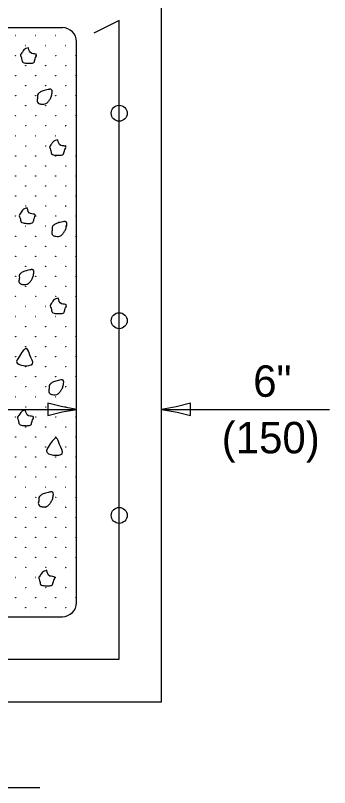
# Model space of a CAD drawing. Extents: x 0 to 2.83, y 0 to 1.83.
# Drawn here: x 1.2214 to 1.3485, y 0.2296 to 0.5416 of the extents above; entities that cross this region are included whole.
import ezdxf

# ---------------------------------------------------------------- set-up
doc = ezdxf.new("R2010")
doc.units = 0
doc.layers.add('RD_Pr_Roadway_Dimensions', color=7, linetype='Continuous')
doc.layers.add('RD_Pr_Roadway_Items', color=7, linetype='Continuous')

msp = doc.modelspace()

# ---------------------------------------------------------------- linework, layer by layer
at = {"layer": 'RD_Pr_Roadway_Dimensions'}
for p, q in [((1.19824, 0.38243), (1.24617, 0.38243)), ((1.28058, 0.38243), (1.34852, 0.38243)), ((1.16779, 0.22961), (1.23132, 0.22961))]:
    msp.add_line(p, q, dxfattribs=at)
for points in [[(1.23451, 0.38487), (1.2345, 0.38243), (1.2345, 0.37999), (1.24034, 0.38142), (1.24617, 0.38243), (1.23995, 0.38357)], [(1.29224, 0.37999), (1.29225, 0.38243), (1.29225, 0.38487), (1.28641, 0.38344), (1.28058, 0.38243), (1.2868, 0.3813)]]:
    msp.add_lwpolyline(points, close=True, dxfattribs=at)
at = {"layer": 'RD_Pr_Roadway_Items'}
for p, q in [((1.28058, 0.26424), (1.28058, 0.5711)), ((1.02247, 0.53668), (1.24043, 0.53668)), ((1.26338, 0.53956), (1.25312, 0.53443)), ((1.26338, 0.28145), (1.26338, 0.53956)), ((1.24617, 0.30438), (1.24617, 0.53096)), ((1.02247, 0.29865), (1.24043, 0.29865)), ((0.99953, 0.28145), (1.26338, 0.28145)), ((0.98232, 0.26424), (1.28058, 0.26424))]:
    msp.add_line(p, q, dxfattribs=at)
for centre, radius in [((1.22153, 0.5335), 0.0000574), ((1.22964, 0.5335), 0.0000574), ((1.23775, 0.5335), 0.0000574), ((1.22559, 0.52945), 0.0000574), ((1.2337, 0.52945), 0.0000574), ((1.24181, 0.52945), 0.0000574), ((1.22153, 0.52539), 0.0000574), ((1.22964, 0.52539), 0.0000574), ((1.23775, 0.52539), 0.0000574), ((1.24587, 0.52539), 0.0000574), ((1.22559, 0.52133), 0.0000574), ((1.2337, 0.52133), 0.0000574), ((1.24181, 0.52133), 0.0000574), ((1.22153, 0.51728), 0.0000574), ((1.22964, 0.51728), 0.0000574), ((1.23775, 0.51728), 0.0000574), ((1.24587, 0.51728), 0.0000574), ((1.22559, 0.51322), 0.0000574), ((1.2337, 0.51322), 0.0000574), ((1.24181, 0.51322), 0.0000574), ((1.22153, 0.50917), 0.0000574), ((1.22964, 0.50917), 0.0000574), ((1.23775, 0.50917), 0.0000574), ((1.24587, 0.50917), 0.0000574), ((1.22559, 0.50511), 0.0000574), ((1.2337, 0.50511), 0.0000574), ((1.24181, 0.50511), 0.0000574), ((1.26341, 0.50208), 0.00323), ((1.22153, 0.50105), 0.0000574), ((1.22964, 0.50105), 0.0000574), ((1.23775, 0.50105), 0.0000574), ((1.24587, 0.50105), 0.0000574), ((1.22559, 0.497), 0.0000574), ((1.2337, 0.497), 0.0000574), ((1.24181, 0.497), 0.0000574), ((1.22153, 0.49294), 0.0000574), ((1.22964, 0.49294), 0.0000574), ((1.23775, 0.49294), 0.0000574), ((1.24587, 0.49294), 0.0000574), ((1.22559, 0.48889), 0.0000574), ((1.2337, 0.48889), 0.0000574), ((1.24181, 0.48889), 0.0000574), ((1.22153, 0.48483), 0.0000574), ((1.22964, 0.48483), 0.0000574), ((1.23775, 0.48483), 0.0000574), ((1.24587, 0.48483), 0.0000574), ((1.22559, 0.48078), 0.0000574), ((1.2337, 0.48078), 0.0000574), ((1.24181, 0.48078), 0.0000574), ((1.22153, 0.47672), 0.0000574), ((1.22964, 0.47672), 0.0000574), ((1.23775, 0.47672), 0.0000574), ((1.24587, 0.47672), 0.0000574), ((1.22559, 0.47266), 0.0000574), ((1.2337, 0.47266), 0.0000574), ((1.24181, 0.47266), 0.0000574), ((1.22153, 0.46861), 0.0000574), ((1.22964, 0.46861), 0.0000574), ((1.23775, 0.46861), 0.0000574), ((1.24587, 0.46861), 0.0000574), ((1.22559, 0.46455), 0.0000574), ((1.2337, 0.46455), 0.0000574), ((1.24181, 0.46455), 0.0000574), ((1.22153, 0.4605), 0.0000574), ((1.22964, 0.4605), 0.0000574), ((1.23775, 0.4605), 0.0000574), ((1.24587, 0.4605), 0.0000574), ((1.22559, 0.45644), 0.0000574), ((1.2337, 0.45644), 0.0000574), ((1.24181, 0.45644), 0.0000574), ((1.22153, 0.45238), 0.0000574), ((1.22964, 0.45238), 0.0000574), ((1.23775, 0.45238), 0.0000574), ((1.24587, 0.45238), 0.0000574), ((1.22559, 0.44833), 0.0000574), ((1.2337, 0.44833), 0.0000574), ((1.24181, 0.44833), 0.0000574), ((1.22153, 0.44427), 0.0000574), ((1.22964, 0.44427), 0.0000574), ((1.23775, 0.44427), 0.0000574), ((1.24587, 0.44427), 0.0000574), ((1.22559, 0.44022), 0.0000574), ((1.2337, 0.44022), 0.0000574), ((1.24181, 0.44022), 0.0000574), ((1.22153, 0.43616), 0.0000574), ((1.22964, 0.43616), 0.0000574), ((1.23775, 0.43616), 0.0000574), ((1.24587, 0.43616), 0.0000574), ((1.22559, 0.4321), 0.0000574), ((1.2337, 0.4321), 0.0000574), ((1.24181, 0.4321), 0.0000574), ((1.22153, 0.42805), 0.0000574), ((1.22964, 0.42805), 0.0000574), ((1.23775, 0.42805), 0.0000574), ((1.24587, 0.42805), 0.0000574), ((1.22559, 0.42399), 0.0000574), ((1.2337, 0.42399), 0.0000574), ((1.24181, 0.42399), 0.0000574), ((1.26341, 0.41826), 0.00323), ((1.22153, 0.41994), 0.0000574), ((1.22964, 0.41994), 0.0000574), ((1.23775, 0.41994), 0.0000574), ((1.24587, 0.41994), 0.0000574), ((1.22559, 0.41588), 0.0000574), ((1.2337, 0.41588), 0.0000574), ((1.24181, 0.41588), 0.0000574), ((1.22153, 0.41183), 0.0000574), ((1.22964, 0.41183), 0.0000574), ((1.23775, 0.41183), 0.0000574), ((1.24587, 0.41183), 0.0000574), ((1.22559, 0.40777), 0.0000574), ((1.2337, 0.40777), 0.0000574), ((1.24181, 0.40777), 0.0000574), ((1.22153, 0.40371), 0.0000574), ((1.22964, 0.40371), 0.0000574), ((1.23775, 0.40371), 0.0000574), ((1.24587, 0.40371), 0.0000574), ((1.22559, 0.39966), 0.0000574), ((1.2337, 0.39966), 0.0000574), ((1.24181, 0.39966), 0.0000574), ((1.22153, 0.3956), 0.0000574), ((1.22964, 0.3956), 0.0000574), ((1.23775, 0.3956), 0.0000574), ((1.24587, 0.3956), 0.0000574), ((1.22559, 0.39155), 0.0000574), ((1.2337, 0.39155), 0.0000574), ((1.24181, 0.39155), 0.0000574), ((1.22153, 0.38749), 0.0000574), ((1.22964, 0.38749), 0.0000574), ((1.23775, 0.38749), 0.0000574), ((1.24587, 0.38749), 0.0000574), ((1.22559, 0.38343), 0.0000574), ((1.2337, 0.38343), 0.0000574), ((1.24181, 0.38343), 0.0000574), ((1.22153, 0.37938), 0.0000574), ((1.22964, 0.37938), 0.0000574), ((1.23775, 0.37938), 0.0000574), ((1.24587, 0.37938), 0.0000574), ((1.22559, 0.37532), 0.0000574), ((1.2337, 0.37532), 0.0000574), ((1.24181, 0.37532), 0.0000574), ((1.22153, 0.37127), 0.0000574), ((1.22964, 0.37127), 0.0000574), ((1.23775, 0.37127), 0.0000574), ((1.24587, 0.37127), 0.0000574), ((1.22559, 0.36721), 0.0000574), ((1.2337, 0.36721), 0.0000574), ((1.24181, 0.36721), 0.0000574), ((1.22153, 0.36315), 0.0000574), ((1.22964, 0.36315), 0.0000574), ((1.23775, 0.36315), 0.0000574), ((1.24587, 0.36315), 0.0000574), ((1.22559, 0.3591), 0.0000574), ((1.2337, 0.3591), 0.0000574), ((1.24181, 0.3591), 0.0000574), ((1.22153, 0.35504), 0.0000574), ((1.22964, 0.35504), 0.0000574), ((1.23775, 0.35504), 0.0000574), ((1.24587, 0.35504), 0.0000574), ((1.22559, 0.35099), 0.0000574), ((1.2337, 0.35099), 0.0000574), ((1.24181, 0.35099), 0.0000574), ((1.22153, 0.34693), 0.0000574), ((1.22964, 0.34693), 0.0000574), ((1.23775, 0.34693), 0.0000574), ((1.24587, 0.34693), 0.0000574), ((1.22559, 0.34288), 0.0000574), ((1.2337, 0.34288), 0.0000574), ((1.24181, 0.34288), 0.0000574), ((1.26341, 0.33959), 0.00323), ((1.22153, 0.33882), 0.0000574), ((1.22964, 0.33882), 0.0000574), ((1.23775, 0.33882), 0.0000574), ((1.24587, 0.33882), 0.0000574), ((1.22559, 0.33476), 0.0000574), ((1.2337, 0.33476), 0.0000574), ((1.24181, 0.33476), 0.0000574), ((1.22153, 0.33071), 0.0000574), ((1.22964, 0.33071), 0.0000574), ((1.23775, 0.33071), 0.0000574), ((1.24587, 0.33071), 0.0000574), ((1.22559, 0.32665), 0.0000574), ((1.2337, 0.32665), 0.0000574), ((1.24181, 0.32665), 0.0000574), ((1.22153, 0.3226), 0.0000574), ((1.22964, 0.3226), 0.0000574), ((1.23775, 0.3226), 0.0000574), ((1.24587, 0.3226), 0.0000574), ((1.22559, 0.31854), 0.0000574), ((1.2337, 0.31854), 0.0000574), ((1.24181, 0.31854), 0.0000574), ((1.22153, 0.31448), 0.0000574), ((1.22964, 0.31448), 0.0000574), ((1.23775, 0.31448), 0.0000574), ((1.24587, 0.31448), 0.0000574), ((1.22559, 0.31043), 0.0000574), ((1.2337, 0.31043), 0.0000574), ((1.24181, 0.31043), 0.0000574), ((1.22153, 0.30637), 0.0000574), ((1.22964, 0.30637), 0.0000574), ((1.23775, 0.30637), 0.0000574), ((1.24587, 0.30637), 0.0000574), ((1.22559, 0.30232), 0.0000574), ((1.2337, 0.30232), 0.0000574), ((1.24181, 0.30232), 0.0000574)]:
    msp.add_circle(centre, radius, dxfattribs=at)
for centre, start, end in [((1.24044, 0.53095), 0, 90), ((1.24044, 0.30439), 270, 360)]:
    msp.add_arc(centre, 0.00574, start, end, dxfattribs=at)
for points in [[(1.22672, 0.52856), (1.22483, 0.52767), (1.22426, 0.52679), (1.22348, 0.52541), (1.22385, 0.52443), (1.22426, 0.52287), (1.22598, 0.52233), (1.22761, 0.52229), (1.22892, 0.52261), (1.22942, 0.52405), (1.22995, 0.52577), (1.22803, 0.52625), (1.22672, 0.52846)], [(1.23517, 0.51169), (1.23312, 0.51128), (1.23221, 0.51096), (1.23104, 0.51029), (1.23037, 0.50951), (1.23042, 0.50846), (1.23021, 0.50689), (1.23062, 0.50621), (1.23173, 0.50579), (1.23299, 0.50575), (1.23402, 0.50612), (1.23488, 0.50698), (1.2356, 0.50808), (1.23612, 0.50945), (1.23627, 0.51029), (1.23627, 0.51123), (1.2357, 0.5118), (1.23524, 0.51177)], [(1.23853, 0.49139), (1.23665, 0.4905), (1.23608, 0.48962), (1.23529, 0.48824), (1.23567, 0.48726), (1.23608, 0.4857), (1.2378, 0.48516), (1.23942, 0.48513), (1.24073, 0.48544), (1.24124, 0.48688), (1.24176, 0.48861), (1.23983, 0.48908), (1.23853, 0.49129)], [(1.22623, 0.46383), (1.22434, 0.46293), (1.22378, 0.46205), (1.22299, 0.46067), (1.22337, 0.4597), (1.22378, 0.45813), (1.2255, 0.45761), (1.22712, 0.45756), (1.22843, 0.45789), (1.22894, 0.45933), (1.22946, 0.46105), (1.22753, 0.46153), (1.22623, 0.46374)], [(1.24107, 0.45828), (1.23905, 0.45787), (1.23811, 0.45755), (1.23694, 0.45688), (1.23629, 0.4561), (1.23632, 0.45505), (1.23612, 0.45348), (1.23653, 0.45279), (1.23763, 0.45238), (1.2389, 0.45233), (1.23994, 0.45271), (1.24078, 0.45357), (1.24152, 0.45467), (1.24202, 0.45603), (1.24217, 0.45688), (1.24217, 0.45782), (1.24161, 0.45839), (1.24114, 0.45835)], [(1.22778, 0.43884), (1.22574, 0.43843), (1.22483, 0.4381), (1.22365, 0.43743), (1.22299, 0.43666), (1.22304, 0.43561), (1.22283, 0.43404), (1.22324, 0.43335), (1.22434, 0.43294), (1.22561, 0.43288), (1.22664, 0.43326), (1.2275, 0.43412), (1.22821, 0.43522), (1.22873, 0.43658), (1.22889, 0.43743), (1.22889, 0.43838), (1.22832, 0.43894), (1.22786, 0.4389)], [(1.23879, 0.42739), (1.2369, 0.42651), (1.23632, 0.42563), (1.23555, 0.42425), (1.23591, 0.42326), (1.23632, 0.4217), (1.23804, 0.42118), (1.23968, 0.42113), (1.24099, 0.42146), (1.24148, 0.4229), (1.24202, 0.42462), (1.24009, 0.42511), (1.23879, 0.42731)], [(1.22563, 0.40711), (1.22428, 0.40584), (1.22266, 0.4033), (1.22192, 0.40174), (1.2283, 0.40081), (1.22727, 0.40436), (1.22584, 0.40707), (1.22559, 0.40718)], [(1.23985, 0.39429), (1.2378, 0.39388), (1.2369, 0.39355), (1.23572, 0.39287), (1.23505, 0.3921), (1.2351, 0.39106), (1.2349, 0.38949), (1.23531, 0.3888), (1.23641, 0.38839), (1.23767, 0.38833), (1.2387, 0.38872), (1.23954, 0.38958), (1.24028, 0.39068), (1.24078, 0.39203), (1.24095, 0.39287), (1.24095, 0.39382), (1.24037, 0.39439), (1.23992, 0.39436)], [(1.22548, 0.38211), (1.22361, 0.38121), (1.22304, 0.38035), (1.22225, 0.37897), (1.22262, 0.37798), (1.22304, 0.37643), (1.22476, 0.3759), (1.22638, 0.37584), (1.22769, 0.37617), (1.22821, 0.37762), (1.22872, 0.37934), (1.22679, 0.37982), (1.22548, 0.38202)], [(1.2377, 0.37093), (1.23634, 0.36964), (1.23471, 0.36712), (1.23398, 0.36557), (1.24035, 0.36462), (1.23931, 0.36818), (1.23791, 0.37089), (1.23765, 0.37101)], [(1.23567, 0.34899), (1.23363, 0.34858), (1.23271, 0.34826), (1.23154, 0.34761), (1.23087, 0.34681), (1.23092, 0.34576), (1.23071, 0.3442), (1.23113, 0.34351), (1.23223, 0.3431), (1.23348, 0.34306), (1.23451, 0.34342), (1.23536, 0.3443), (1.2361, 0.3454), (1.2366, 0.34675), (1.23677, 0.34761), (1.23677, 0.34854), (1.23619, 0.34912), (1.23574, 0.34907)], [(1.2341, 0.31739), (1.23223, 0.31649), (1.23165, 0.31561), (1.23087, 0.31424), (1.23123, 0.31326), (1.23165, 0.31169), (1.23337, 0.31116), (1.235, 0.31113), (1.2363, 0.31143), (1.23681, 0.31288), (1.23733, 0.3146), (1.23541, 0.31509), (1.2341, 0.31728)]]:
    msp.add_spline(points, degree=3, dxfattribs=at)

# ---------------------------------------------------------------- texts
at = {"layer": 'RD_Pr_Roadway_Dimensions'}
for s, p in [('6"', (1.31762, 0.38751)), ('(150)', (1.3049, 0.36465))]:
    msp.add_text(s, height=0.0127, dxfattribs=at).set_placement(p)

doc.saveas('drawing.dxf')
